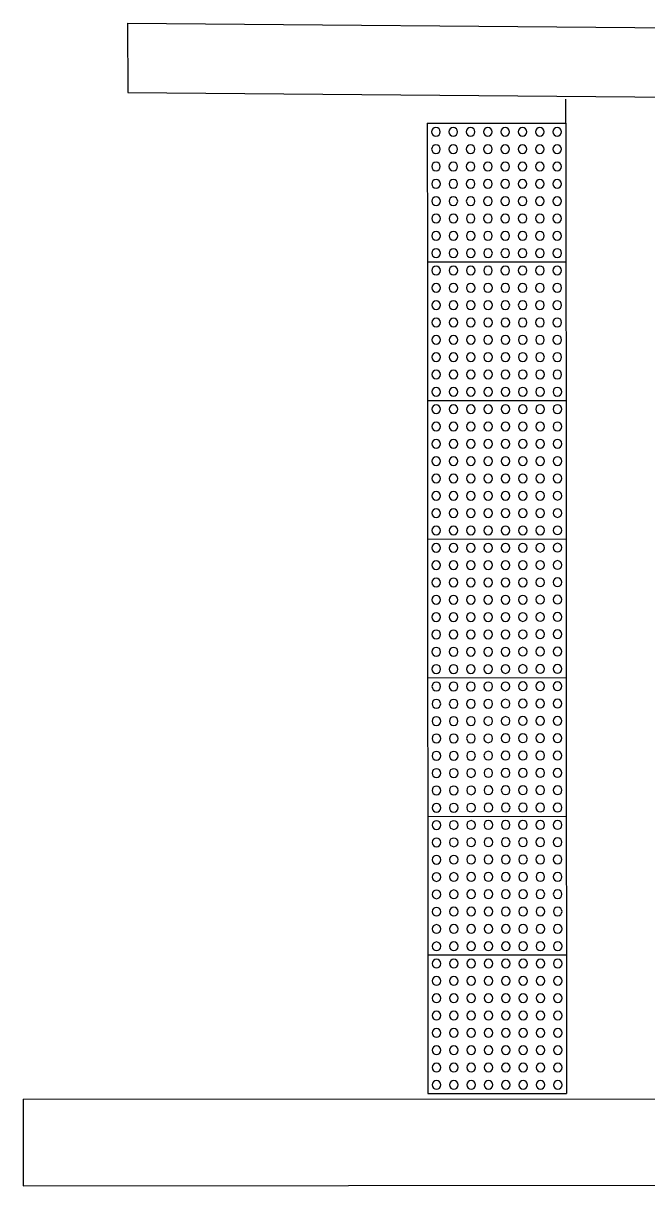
# Model space of a CAD drawing. Extents: x -165 to 137, y 302 to 416.
# Drawn here: x -13.715 to -11.912, y 390.544 to 393.898 of the extents above; entities that cross this region are included whole.
import ezdxf

# ---------------------------------------------------------------- set-up
doc = ezdxf.new("R2010")
doc.units = 0
doc.header["$LTSCALE"] = 0.02
doc.header["$MEASUREMENT"] = 0
doc.layers.get('0').update_dxf_attribs({"linetype": 'CONTINUOUS'})
doc.layers.add('ALV', color=2, linetype='CONTINUOUS')
doc.layers.add('AR-PIS', color=1, linetype='CONTINUOUS')

# ---------------------------------------------------------------- blocks, each defined once
blk = doc.blocks.new('piso podotactil')
for p, q in [((1, 1.4), (1, 1)), ((1.4, 1.4), (1, 1.4)), ((1.4, 1.4), (1.4, 1)), ((1.4, 1), (1, 1))]:
    blk.add_line(p, q)
for centre in [(1.025, 1.375), (1.075, 1.375), (1.125, 1.375), (1.175, 1.375), (1.225, 1.375), (1.275, 1.375), (1.325, 1.375), (1.375, 1.375), (1.025, 1.325), (1.075, 1.325), (1.125, 1.325), (1.175, 1.325), (1.225, 1.325), (1.275, 1.325), (1.325, 1.325), (1.375, 1.325), (1.025, 1.275), (1.075, 1.275), (1.125, 1.275), (1.175, 1.275), (1.225, 1.275), (1.275, 1.275), (1.325, 1.275), (1.375, 1.275), (1.025, 1.225), (1.075, 1.225), (1.125, 1.225), (1.175, 1.225), (1.225, 1.225), (1.275, 1.225), (1.325, 1.225), (1.375, 1.225), (1.025, 1.175), (1.075, 1.175), (1.125, 1.175), (1.175, 1.175), (1.225, 1.175), (1.275, 1.175), (1.325, 1.175), (1.375, 1.175), (1.025, 1.125), (1.075, 1.125), (1.125, 1.125), (1.175, 1.125), (1.225, 1.125), (1.275, 1.125), (1.325, 1.125), (1.375, 1.125), (1.025, 1.075), (1.075, 1.075), (1.125, 1.075), (1.175, 1.075), (1.225, 1.075), (1.275, 1.075), (1.325, 1.075), (1.375, 1.075), (1.025, 1.025), (1.075, 1.025), (1.125, 1.025), (1.175, 1.025), (1.225, 1.025), (1.275, 1.025), (1.325, 1.025), (1.375, 1.025)]:
    blk.add_circle(centre, 0.0125)

msp = doc.modelspace()

# ---------------------------------------------------------------- linework, layer by layer
at = {"layer": 'ALV'}
for p, q in [((-13.414, 393.8977), (-13.4133, 393.6977)), ((-13.414, 393.8977), (-9.6107, 393.8653)), ((-13.4133, 393.6977), (-9.6124, 393.6653)), ((-13.7151, 390.7937), (-13.7152, 390.5437)), ((-13.7151, 390.7937), (-9.6369, 390.7962)), ((-13.7152, 390.5437), (-9.7057, 390.5462))]:
    msp.add_line(p, q, dxfattribs=at)
at = {"layer": 'AR-PIS'}
msp.add_line((-12.1485, 393.6096), (-12.1485, 393.679), dxfattribs=at)

# ---------------------------------------------------------------- block references
at = {"layer": 'AR-PIS', "xscale": -1, "rotation": 0.03587340073852197}
for p in [(-11.1476, 392.2103), (-11.1474, 391.8103), (-11.1471, 391.4103), (-11.1469, 391.0103), (-11.1466, 390.6103), (-11.1464, 390.2103), (-11.1461, 389.8103)]:
    msp.add_blockref('piso podotactil', p, dxfattribs=at)

doc.saveas('drawing.dxf')
